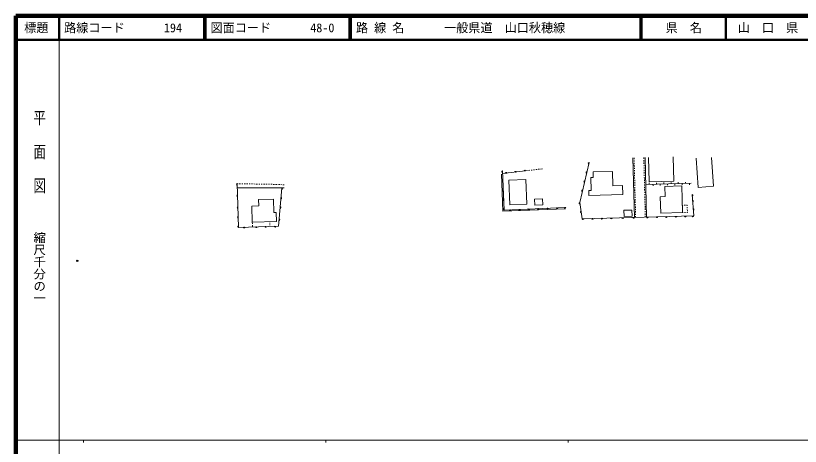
# Model space of a CAD drawing. Units: millimetres on the paper, with parts at other scales. Extents: x 40 to 680, y 20 to 380.
# Drawn here: x 40 to 363.7, y 202.4 to 380 of the extents above; entities that cross this region are included whole.
import ezdxf
from ezdxf.enums import TextEntityAlignment as Align

# ---------------------------------------------------------------- set-up
doc = ezdxf.new("R2010")
doc.units = ezdxf.units.MM
doc.header["$PDMODE"] = 32
doc.header["$PDSIZE"] = 0.5
for name, color, linetype, lineweight in [('M-BGD', 7, 'Continuous', 13), ('M-TTL', 2, 'Continuous', 140), ('M-TTL-BAND', 7, 'Continuous', 13), ('M-TTL-LINE', 7, 'Continuous', 50)]:
    doc.layers.add(name, color=color, linetype=linetype, lineweight=lineweight)
doc.layers.add('M-OTRS', color=6, linetype='Continuous')
doc.layers.add('M-TTL-TXT', color=7, linetype='Continuous')
doc.styles.add('@ＭＳ ゴシック', font='')
doc.styles.add('ＭＳ ゴシック', font='')
doc.styles.get('@ＭＳ ゴシック').set_extended_font_data('@MS Gothic')
doc.styles.get('ＭＳ ゴシック').set_extended_font_data('MS Gothic')

msp = doc.modelspace()

# ---------------------------------------------------------------- linework, layer by layer
at = {"layer": 'M-BGD'}
for p, q in [((295.276, 296.78), (294.651, 321.339)), ((295.164, 320.818), (295.151, 321.352)), ((299.163, 320.92), (299.149, 321.453)), ((300.274, 296.907), (299.649, 321.466)), ((301.148, 321.537), (301.405, 311.44)), ((311.228, 321.794), (311.485, 311.697)), ((321.542, 309.191), (320.697, 321.301)), ((327.926, 309.637), (327.101, 321.463)), ((272.72, 302.995), (276.611, 319.452)), ((295.19, 319.819), (295.177, 320.318)), ((295.215, 318.819), (295.203, 319.319)), ((295.241, 317.819), (295.228, 318.319)), ((295.266, 316.82), (295.253, 317.319)), ((299.189, 319.92), (299.176, 320.42)), ((299.214, 318.921), (299.201, 319.421)), ((299.239, 317.921), (299.227, 318.421)), ((299.265, 316.921), (299.252, 317.421)), ((241.015, 299.328), (240.37, 314.705)), ((241.494, 299.848), (240.815, 316.023)), ((240.863, 314.861), (250.394, 316.025)), ((250.394, 316.025), (251.121, 316.111)), ((251.618, 316.169), (252.114, 316.228)), ((252.611, 316.287), (253.107, 316.346)), ((253.604, 316.404), (254.1, 316.463)), ((254.597, 316.522), (255.093, 316.581)), ((255.59, 316.639), (256.087, 316.698)), ((256.583, 316.757), (257.31, 316.843)), ((286.196, 315.755), (278.206, 315.551)), ((278.264, 313.252), (278.206, 315.551)), ((286.346, 309.857), (286.196, 315.755)), ((295.292, 315.82), (295.279, 316.32)), ((295.317, 314.82), (295.304, 315.32)), ((295.342, 313.821), (295.33, 314.32)), ((299.29, 315.922), (299.278, 316.421)), ((299.316, 314.922), (299.303, 315.422)), ((299.341, 313.922), (299.328, 314.422)), ((243.48, 312.142), (250.474, 312.436)), ((243.908, 301.951), (243.48, 312.142)), ((250.901, 302.245), (250.474, 312.436)), ((277.265, 313.227), (278.264, 313.252)), ((277.399, 307.929), (277.265, 313.227)), ((295.368, 312.821), (295.355, 313.321)), ((295.393, 311.821), (295.381, 312.321)), ((295.419, 310.821), (295.406, 311.321)), ((299.367, 312.923), (299.354, 313.422)), ((299.392, 311.923), (299.379, 312.423)), ((299.418, 310.923), (299.405, 311.423)), ((299.931, 310.403), (318.683, 310.88)), ((301.396, 311.021), (301.411, 310.44)), ((301.405, 311.44), (311.485, 311.697)), ((304.4, 311.097), (304.414, 310.517)), ((307.366, 311.173), (307.381, 310.592)), ((310.37, 311.249), (310.384, 310.669)), ((313.356, 311.325), (313.371, 310.745)), ((314.95, 310.785), (314.965, 310.205)), ((316.36, 311.402), (316.374, 310.821)), ((317.954, 310.861), (317.969, 310.281)), ((131.951, 292.693), (131.408, 310.727)), ((131.408, 310.727), (131.757, 310.721)), ((131.461, 308.954), (150.767, 308.966)), ((132.257, 310.711), (132.757, 310.701)), ((133.257, 310.692), (133.757, 310.682)), ((134.257, 310.673), (134.757, 310.663)), ((135.257, 310.654), (135.757, 310.644)), ((136.257, 310.635), (136.756, 310.625)), ((137.256, 310.616), (137.756, 310.606)), ((138.256, 310.597), (138.756, 310.587)), ((139.256, 310.578), (139.756, 310.568)), ((140.256, 310.559), (140.756, 310.549)), ((141.256, 310.54), (141.756, 310.53)), ((142.255, 310.521), (142.755, 310.511)), ((143.255, 310.502), (143.755, 310.492)), ((144.255, 310.483), (144.755, 310.473)), ((145.255, 310.464), (145.755, 310.454)), ((146.255, 310.445), (146.755, 310.435)), ((147.255, 310.426), (147.604, 310.419)), ((147.604, 310.419), (147.924, 310.403)), ((148.423, 310.377), (148.923, 310.352)), ((148.443, 293.189), (149.774, 308.966)), ((149.422, 310.327), (149.921, 310.302)), ((150.421, 310.276), (150.741, 310.26)), ((276.4, 307.903), (277.399, 307.929)), ((276.451, 305.904), (276.4, 307.903)), ((290.345, 309.959), (286.346, 309.857)), ((290.439, 306.26), (290.345, 309.959)), ((295.444, 309.822), (295.432, 310.322)), ((295.47, 308.822), (295.457, 309.322)), ((295.495, 307.822), (295.482, 308.322)), ((299.443, 309.924), (299.43, 310.423)), ((299.468, 308.924), (299.456, 309.424)), ((299.494, 307.924), (299.481, 308.424)), ((302.935, 310.479), (302.95, 309.899)), ((305.939, 310.556), (305.953, 309.975)), ((307.854, 309.604), (314.851, 309.782)), ((307.96, 305.405), (307.854, 309.604)), ((308.942, 310.632), (308.957, 310.052)), ((311.946, 310.708), (311.961, 310.128)), ((315.131, 298.786), (314.851, 309.782)), ((321.542, 309.191), (327.926, 309.637)), ((146.33, 304.33), (140.203, 304.146)), ((146.495, 298.833), (146.33, 304.33)), ((257.312, 304.516), (254.015, 304.377)), ((254.12, 301.88), (254.015, 304.377)), ((257.417, 302.018), (257.312, 304.516)), ((276.451, 305.904), (290.439, 306.26)), ((295.521, 306.823), (295.508, 307.323)), ((295.546, 305.823), (295.533, 306.323)), ((295.572, 304.823), (295.559, 305.323)), ((295.597, 303.824), (295.584, 304.324)), ((299.519, 306.925), (299.507, 307.424)), ((299.545, 305.925), (299.532, 306.425)), ((299.57, 304.925), (299.557, 305.425)), ((299.596, 303.926), (299.583, 304.425)), ((305.961, 305.354), (307.96, 305.405)), ((306.134, 298.557), (305.961, 305.354)), ((319.768, 297.403), (319.055, 306.257)), ((140.28, 301.577), (137.411, 301.491)), ((137.611, 294.864), (137.411, 301.491)), ((140.203, 304.146), (140.28, 301.577)), ((250.901, 302.245), (243.908, 301.951)), ((257.417, 302.018), (254.12, 301.88)), ((272.72, 302.995), (273.696, 296.23)), ((295.622, 302.824), (295.61, 303.324)), ((295.648, 301.824), (295.635, 302.324)), ((295.673, 300.825), (295.661, 301.325)), ((299.621, 302.926), (299.608, 303.426)), ((299.647, 301.926), (299.634, 302.426)), ((299.672, 300.927), (299.659, 301.426)), ((315.055, 301.785), (315.305, 301.791)), ((315.805, 301.804), (316.304, 301.817)), ((316.804, 301.829), (317.054, 301.836)), ((317.061, 301.586), (317.054, 301.836)), ((317.086, 300.586), (317.073, 301.086)), ((147.495, 298.863), (146.495, 298.833)), ((147.606, 295.165), (147.495, 298.863)), ((266.842, 300.412), (241.015, 299.328)), ((266.938, 300.916), (241.494, 299.848)), ((294.212, 299.813), (290.913, 299.729)), ((290.977, 297.23), (290.913, 299.729)), ((294.276, 297.314), (294.212, 299.813)), ((295.699, 299.825), (295.686, 300.325)), ((295.724, 298.825), (295.711, 299.325)), ((295.75, 297.826), (295.737, 298.326)), ((299.697, 299.927), (299.685, 300.427)), ((299.723, 298.927), (299.71, 299.427)), ((299.748, 297.927), (299.736, 298.427)), ((306.134, 298.557), (315.131, 298.786)), ((315.131, 298.786), (315.381, 298.792)), ((315.881, 298.805), (316.381, 298.817)), ((316.881, 298.83), (317.131, 298.837)), ((317.111, 299.586), (317.099, 300.086)), ((317.131, 298.837), (317.124, 299.086)), ((147.606, 295.165), (137.611, 294.864)), ((137.611, 294.864), (137.633, 294.114)), ((144.808, 295.08), (144.815, 294.831)), ((273.696, 296.23), (319.768, 297.403)), ((294.276, 297.314), (290.977, 297.23)), ((295.776, 296.793), (295.762, 297.326)), ((299.775, 296.894), (299.761, 297.428)), ((148.443, 293.189), (131.951, 292.693)), ((137.648, 293.615), (137.671, 292.865)), ((144.83, 294.331), (144.845, 293.831)), ((144.86, 293.331), (144.868, 293.081))]:
    msp.add_line(p, q, dxfattribs=at)
for centre, radius, start, end in [((276.583, 319.099), 0.354, 85.4949, 247.90007), ((276.583, 319.099), 0.283, 87.71894, 245.67604), ((276.583, 319.099), 0.212, 91.46526, 241.92971), ((276.583, 319.099), 0.142, 99.17699, 234.21798), ((276.583, 319.099), 0.1, 109.49465, 223.90032), ((240.883, 315.675), 0.354, 101.20108, 263.60625), ((240.883, 315.675), 0.283, 103.42511, 261.38222), ((240.883, 315.675), 0.212, 107.17144, 257.63589), ((240.883, 315.675), 0.142, 114.88317, 249.92416), ((240.883, 315.675), 0.1, 125.20083, 239.6065), ((242.366, 314.989), 0.354, 15.75838, 178.16356), ((242.366, 314.989), 0.283, 17.98242, 175.93952), ((242.366, 314.989), 0.212, 21.72874, 172.19319), ((242.366, 314.989), 0.142, 29.44047, 164.48146), ((242.366, 314.989), 0.1, 39.75814, 154.1638), ((246.21, 315.459), 0.354, 15.75838, 178.16356), ((246.21, 315.459), 0.283, 17.98242, 175.93952), ((246.21, 315.459), 0.212, 21.72874, 172.19319), ((246.21, 315.459), 0.142, 29.44047, 164.48146), ((246.21, 315.459), 0.1, 39.75814, 154.1638), ((250.053, 315.929), 0.354, 15.75838, 178.16356), ((250.053, 315.929), 0.283, 17.98242, 175.93952), ((250.053, 315.929), 0.212, 21.72874, 172.19319), ((250.053, 315.929), 0.142, 29.44047, 164.48146), ((250.053, 315.929), 0.1, 39.75814, 154.1638), ((275.692, 315.331), 0.354, 85.4949, 247.90007), ((275.692, 315.331), 0.283, 87.71894, 245.67604), ((275.692, 315.331), 0.212, 91.46526, 241.92971), ((275.692, 315.331), 0.142, 99.17699, 234.21798), ((275.692, 315.331), 0.1, 109.49465, 223.90032), ((241.046, 311.807), 0.354, 101.20108, 263.60625), ((241.046, 311.807), 0.283, 103.42511, 261.38222), ((241.046, 311.807), 0.212, 107.17144, 257.63589), ((241.046, 311.807), 0.142, 114.88317, 249.92416), ((241.046, 311.807), 0.1, 125.20083, 239.6065), ((274.801, 311.562), 0.354, 85.4949, 247.90007), ((274.801, 311.562), 0.283, 87.71894, 245.67604), ((274.801, 311.562), 0.212, 91.46526, 241.92971), ((274.801, 311.562), 0.142, 99.17699, 234.21798), ((274.801, 311.562), 0.1, 109.49465, 223.90032), ((131.473, 310.379), 0.354, 100.51728, 262.92246), ((131.473, 310.379), 0.283, 102.74132, 260.69842), ((131.473, 310.379), 0.212, 106.48764, 256.95209), ((131.473, 310.379), 0.142, 114.19937, 249.24036), ((131.473, 310.379), 0.1, 124.51704, 238.9227), ((149.691, 308.622), 0.354, 273.97304, 76.37822), ((149.691, 308.622), 0.283, 276.19708, 74.15418), ((149.691, 308.622), 0.212, 279.9434, 70.40785), ((149.691, 308.622), 0.142, 287.65513, 62.69612), ((149.691, 308.622), 0.1, 297.9728, 52.37846), ((241.209, 307.938), 0.354, 101.20108, 263.60625), ((241.209, 307.938), 0.283, 103.42511, 261.38222), ((241.209, 307.938), 0.212, 107.17144, 257.63589), ((241.209, 307.938), 0.142, 114.88317, 249.92416), ((241.209, 307.938), 0.1, 125.20083, 239.6065), ((273.911, 307.794), 0.354, 85.4949, 247.90007), ((273.911, 307.794), 0.283, 87.71894, 245.67604), ((273.911, 307.794), 0.212, 91.46526, 241.92971), ((273.911, 307.794), 0.142, 99.17699, 234.21798), ((273.911, 307.794), 0.1, 109.49465, 223.90032), ((131.612, 305.76), 0.354, 100.51728, 262.92246), ((131.612, 305.76), 0.283, 102.74132, 260.69842), ((131.612, 305.76), 0.212, 106.48764, 256.95209), ((131.612, 305.76), 0.142, 114.19937, 249.24036), ((131.612, 305.76), 0.1, 124.51704, 238.9227), ((149.365, 304.763), 0.354, 273.97304, 76.37822), ((149.365, 304.763), 0.283, 276.19708, 74.15418), ((149.365, 304.763), 0.212, 279.9434, 70.40785), ((149.365, 304.763), 0.142, 287.65513, 62.69612), ((149.365, 304.763), 0.1, 297.9728, 52.37846), ((241.371, 304.069), 0.354, 101.20108, 263.60625), ((241.371, 304.069), 0.283, 103.42511, 261.38222), ((319.029, 305.904), 0.354, 283.39882, 85.804), ((319.029, 305.904), 0.283, 285.62286, 83.57996), ((319.029, 305.904), 0.212, 289.36919, 79.83364), ((319.029, 305.904), 0.142, 297.08092, 72.12191), ((319.029, 305.904), 0.1, 307.39858, 61.80424), ((131.761, 300.785), 0.354, 100.51728, 262.92246), ((131.761, 300.785), 0.283, 102.74132, 260.69842), ((149.04, 300.904), 0.354, 273.97304, 76.37822), ((149.04, 300.904), 0.283, 276.19708, 74.15418), ((149.04, 300.904), 0.212, 279.9434, 70.40785), ((241.371, 304.069), 0.212, 107.17144, 257.63589), ((241.371, 304.069), 0.142, 114.88317, 249.92416), ((241.371, 304.069), 0.1, 125.20083, 239.6065), ((272.823, 302.657), 0.354, 107.00949, 269.41467), ((272.823, 302.657), 0.283, 109.23353, 267.19063), ((272.823, 302.657), 0.212, 112.97986, 263.44431), ((272.823, 302.657), 0.142, 120.69159, 255.73258), ((272.823, 302.657), 0.1, 131.00925, 245.41491), ((319.221, 303.525), 0.354, 283.39882, 85.804), ((319.221, 303.525), 0.283, 285.62286, 83.57996), ((319.221, 303.525), 0.212, 289.36919, 79.83364), ((319.221, 303.525), 0.142, 297.08092, 72.12191), ((319.221, 303.525), 0.1, 307.39858, 61.80424), ((131.761, 300.785), 0.212, 106.48764, 256.95209), ((131.761, 300.785), 0.142, 114.19937, 249.24036), ((149.04, 300.904), 0.142, 287.65513, 62.69612), ((241.534, 300.2), 0.354, 101.20108, 263.60625), ((241.534, 300.2), 0.283, 103.42511, 261.38222), ((241.534, 300.2), 0.212, 107.17144, 257.63589), ((241.534, 300.2), 0.142, 114.88317, 249.92416), ((241.534, 300.2), 0.1, 125.20083, 239.6065), ((243.947, 300.005), 0.354, 191.20108, 353.60625), ((243.947, 300.005), 0.283, 193.42511, 351.38222), ((243.947, 300.005), 0.212, 197.17144, 347.63589), ((243.947, 300.005), 0.142, 204.88317, 339.92416), ((243.947, 300.005), 0.1, 215.20083, 329.6065), ((247.816, 300.168), 0.354, 191.20108, 353.60625), ((247.816, 300.168), 0.283, 193.42511, 351.38222), ((247.816, 300.168), 0.212, 197.17144, 347.63589), ((247.816, 300.168), 0.142, 204.88317, 339.92416), ((247.816, 300.168), 0.1, 215.20083, 329.6065), ((251.685, 300.331), 0.354, 191.20108, 353.60625), ((251.685, 300.331), 0.283, 193.42511, 351.38222), ((251.685, 300.331), 0.212, 197.17144, 347.63589), ((251.685, 300.331), 0.142, 204.88317, 339.92416), ((251.685, 300.331), 0.1, 215.20083, 329.6065), ((255.554, 300.493), 0.354, 191.20108, 353.60625), ((255.554, 300.493), 0.283, 193.42511, 351.38222), ((255.554, 300.493), 0.212, 197.17144, 347.63589), ((255.554, 300.493), 0.142, 204.88317, 339.92416), ((255.554, 300.493), 0.1, 215.20083, 329.6065), ((259.423, 300.655), 0.354, 191.20108, 353.60625), ((259.423, 300.655), 0.283, 193.42511, 351.38222), ((259.423, 300.655), 0.212, 197.17144, 347.63589), ((259.423, 300.655), 0.142, 204.88317, 339.92416), ((259.423, 300.655), 0.1, 215.20083, 329.6065), ((263.291, 300.818), 0.354, 191.20108, 353.60625), ((263.291, 300.818), 0.283, 193.42511, 351.38222), ((263.291, 300.818), 0.212, 197.17144, 347.63589), ((263.291, 300.818), 0.142, 204.88317, 339.92416), ((263.291, 300.818), 0.1, 215.20083, 329.6065), ((266.605, 300.957), 0.354, 191.20108, 353.60625), ((266.605, 300.957), 0.283, 193.42511, 351.38222), ((266.605, 300.957), 0.212, 197.17144, 347.63589), ((266.605, 300.957), 0.142, 204.88317, 339.92416), ((266.605, 300.957), 0.1, 215.20083, 329.6065), ((273.347, 299.027), 0.354, 107.00949, 269.41467), ((273.347, 299.027), 0.283, 109.23353, 267.19063), ((273.347, 299.027), 0.212, 112.97986, 263.44431), ((273.347, 299.027), 0.142, 120.69159, 255.73258), ((273.347, 299.027), 0.1, 131.00925, 245.41491), ((319.496, 300.111), 0.354, 283.39882, 85.804), ((319.496, 300.111), 0.283, 285.62286, 83.57996), ((319.496, 300.111), 0.212, 289.36919, 79.83364), ((319.496, 300.111), 0.142, 297.08092, 72.12191), ((319.496, 300.111), 0.1, 307.39858, 61.80424), ((131.878, 296.915), 0.354, 100.51728, 262.92246), ((131.878, 296.915), 0.283, 102.74132, 260.69842), ((131.878, 296.915), 0.212, 106.48764, 256.95209), ((131.878, 296.915), 0.142, 114.19937, 249.24036), ((131.878, 296.915), 0.1, 124.51704, 238.9227), ((148.621, 295.945), 0.354, 273.97304, 76.37822), ((148.621, 295.945), 0.283, 276.19708, 74.15418), ((148.621, 295.945), 0.212, 279.9434, 70.40785), ((148.621, 295.945), 0.142, 287.65513, 62.69612), ((148.621, 295.945), 0.1, 297.9728, 52.37846), ((274.044, 296.294), 0.354, 190.25555, 352.66073), ((274.044, 296.294), 0.283, 192.47959, 350.43669), ((274.044, 296.294), 0.212, 196.22591, 346.69036), ((274.044, 296.294), 0.142, 203.93764, 338.97863), ((274.044, 296.294), 0.1, 214.25531, 328.66097), ((277.958, 296.393), 0.354, 190.25555, 352.66073), ((277.958, 296.393), 0.283, 192.47959, 350.43669), ((277.958, 296.393), 0.212, 196.22591, 346.69036), ((277.958, 296.393), 0.142, 203.93764, 338.97863), ((277.958, 296.393), 0.1, 214.25531, 328.66097), ((281.871, 296.493), 0.354, 190.25555, 352.66073), ((281.871, 296.493), 0.283, 192.47959, 350.43669), ((281.871, 296.493), 0.212, 196.22591, 346.69036), ((281.871, 296.493), 0.142, 203.93764, 338.97863), ((281.871, 296.493), 0.1, 214.25531, 328.66097), ((285.784, 296.592), 0.354, 190.25555, 352.66073), ((285.784, 296.592), 0.283, 192.47959, 350.43669), ((285.784, 296.592), 0.212, 196.22591, 346.69036), ((285.784, 296.592), 0.142, 203.93764, 338.97863), ((285.784, 296.592), 0.1, 214.25531, 328.66097), ((290.433, 296.711), 0.354, 190.25555, 352.66073), ((290.433, 296.711), 0.283, 192.47959, 350.43669), ((290.433, 296.711), 0.212, 196.22591, 346.69036), ((290.433, 296.711), 0.142, 203.93764, 338.97863), ((290.433, 296.711), 0.1, 214.25531, 328.66097), ((294.925, 296.825), 0.354, 190.25555, 352.66073), ((294.925, 296.825), 0.283, 192.47959, 350.43669), ((294.925, 296.825), 0.212, 196.22591, 346.69036), ((294.925, 296.825), 0.142, 203.93764, 338.97863), ((294.925, 296.825), 0.1, 214.25531, 328.66097), ((300.623, 296.97), 0.354, 190.25555, 352.66073), ((300.623, 296.97), 0.283, 192.47959, 350.43669), ((300.623, 296.97), 0.212, 196.22591, 346.69036), ((300.623, 296.97), 0.142, 203.93764, 338.97863), ((300.623, 296.97), 0.1, 214.25531, 328.66097), ((304.536, 297.07), 0.354, 190.25555, 352.66073), ((304.536, 297.07), 0.283, 192.47959, 350.43669), ((304.536, 297.07), 0.212, 196.22591, 346.69036), ((304.536, 297.07), 0.142, 203.93764, 338.97863), ((304.536, 297.07), 0.1, 214.25531, 328.66097), ((308.449, 297.169), 0.354, 190.25555, 352.66073), ((308.449, 297.169), 0.283, 192.47959, 350.43669), ((308.449, 297.169), 0.212, 196.22591, 346.69036), ((308.449, 297.169), 0.142, 203.93764, 338.97863), ((308.449, 297.169), 0.1, 214.25531, 328.66097), ((312.363, 297.269), 0.354, 190.25555, 352.66073), ((312.363, 297.269), 0.283, 192.47959, 350.43669), ((312.363, 297.269), 0.212, 196.22591, 346.69036), ((312.363, 297.269), 0.142, 203.93764, 338.97863), ((312.363, 297.269), 0.1, 214.25531, 328.66097), ((316.276, 297.369), 0.354, 190.25555, 352.66073), ((316.276, 297.369), 0.283, 192.47959, 350.43669), ((316.276, 297.369), 0.212, 196.22591, 346.69036), ((316.276, 297.369), 0.142, 203.93764, 338.97863), ((316.276, 297.369), 0.1, 214.25531, 328.66097), ((319.417, 297.448), 0.354, 190.25555, 352.66073), ((319.417, 297.448), 0.283, 192.47959, 350.43669), ((319.417, 297.448), 0.212, 196.22591, 346.69036), ((319.417, 297.448), 0.142, 203.93764, 338.97863), ((319.417, 297.448), 0.1, 214.25531, 328.66097), ((131.994, 293.044), 0.354, 100.51728, 262.92246), ((131.994, 293.044), 0.283, 102.74132, 260.69842), ((131.994, 293.044), 0.212, 106.48764, 256.95209), ((131.994, 293.044), 0.142, 114.19937, 249.24036), ((131.994, 293.044), 0.1, 124.51704, 238.9227), ((134.272, 292.817), 0.354, 190.51746, 352.92264), ((134.272, 292.817), 0.283, 192.7415, 350.6986), ((134.272, 292.817), 0.212, 196.48783, 346.95228), ((134.272, 292.817), 0.142, 204.19956, 339.24055), ((134.272, 292.817), 0.1, 214.51722, 328.92289), ((139.247, 292.966), 0.354, 190.51746, 352.92264), ((139.247, 292.966), 0.283, 192.7415, 350.6986), ((139.247, 292.966), 0.212, 196.48783, 346.95228), ((139.247, 292.966), 0.142, 204.19956, 339.24055), ((143.118, 293.083), 0.354, 190.51746, 352.92264), ((143.118, 293.083), 0.283, 192.7415, 350.6986), ((143.118, 293.083), 0.212, 196.48783, 346.95228), ((143.118, 293.083), 0.142, 204.19956, 339.24055), ((143.118, 293.083), 0.1, 214.51722, 328.92289), ((146.988, 293.199), 0.354, 190.51746, 352.92264), ((146.988, 293.199), 0.283, 192.7415, 350.6986), ((146.988, 293.199), 0.212, 196.48783, 346.95228), ((146.988, 293.199), 0.142, 204.19956, 339.24055), ((146.988, 293.199), 0.1, 214.51722, 328.92289)]:
    msp.add_arc(centre, radius, start, end, dxfattribs=at)
at = {"layer": 'M-OTRS'}
msp.add_point((65.425, 278.904), dxfattribs=at)
at = {"layer": 'M-TTL'}
for p, q in [((40, 380), (40, 20)), ((680, 380), (40, 380))]:
    msp.add_line(p, q, dxfattribs=at)
at = {"layer": 'M-TTL-BAND'}
for p, q in [((58, 370), (58, 20)), ((40, 205), (579, 205)), ((68, 205), (68, 204)), ((168, 205), (168, 204)), ((268, 205), (268, 204))]:
    msp.add_line(p, q, dxfattribs=at)
at = {"layer": 'M-TTL-LINE'}
for p, q in [((58, 380), (58, 370)), ((117.75, 380), (117.75, 370)), ((118.25, 380), (118.25, 370)), ((177.75, 380), (177.75, 370)), ((178.25, 380), (178.25, 370)), ((297.75, 380), (297.75, 370)), ((298.25, 380), (298.25, 370)), ((333, 380), (333, 370)), ((40, 370), (680, 370))]:
    msp.add_line(p, q, dxfattribs=at)

# ---------------------------------------------------------------- texts
at = {"layer": 'M-TTL-BAND', "style": '@ＭＳ ゴシック', "width": 1.4}
msp.add_text('平  面  図', height=3.666, rotation=270, dxfattribs=at).set_placement((49.777, 306.475), align=Align.MIDDLE_RIGHT)
at = {"layer": 'M-TTL-BAND', "style": '@ＭＳ ゴシック'}
msp.add_text('縮尺千分の一', height=3.666, rotation=270, dxfattribs=at).set_placement((49.777, 261.03), align=Align.MIDDLE_RIGHT)
at = {"layer": 'M-TTL-TXT', "style": 'ＭＳ ゴシック'}
for s, p in [('標題', (48.5, 375)), ('県\u3000名', (315.625, 375)), ('山\u3000口\u3000県', (350.375, 375))]:
    msp.add_text(s, height=3.666, dxfattribs=at).set_placement(p, align=Align.MIDDLE_CENTER)
for s, p in [('路線コード', (60, 375)), ('194', (101.142, 375)), ('図面コード', (120.38, 375)), ('48-0', (161.521, 375)), ('路 線 名', (180.38, 375)), ('一般県道\u3000山口秋穂線', (216.734, 375))]:
    msp.add_text(s, height=3.666, dxfattribs=at).set_placement(p, align=Align.MIDDLE_LEFT)

doc.saveas('drawing.dxf')
